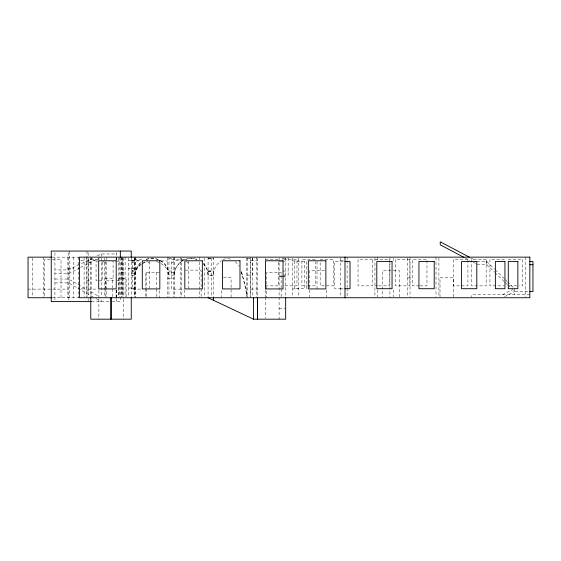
<?xml version="1.0" encoding="UTF-8"?>
<svg xmlns="http://www.w3.org/2000/svg" width="561" height="561" viewBox="0 0 561 561"><rect width="100%" height="100%" fill="white"/><g stroke="black" fill="none" stroke-linecap="round" stroke-linejoin="round"><path stroke-width="0.42" stroke-dasharray="2.81 2.1" d="M79.879 267.87L68.449 273.768L54.922 273.768M80.581 267.506L100.447 257.254M502.397 294.728L512.445 289.644L514.472 291.629L528.988 291.629M504.627 296.608L514.472 291.629M92.768 258.067L68.449 269.904L54.922 269.904M97.305 255.858L101.204 253.965L116.667 253.965M292.526 289.034L298.803 288.55M52.285 257.148L78.919 257.148M168.938 258.418L174.254 258.418M208.075 258.418L213.39 258.418M247.205 258.418L252.52 258.418M282.842 258.418L288.158 258.418M208.075 258.565L213.39 258.565M265.374 259.273L278.705 259.273M283.635 259.273L296.972 259.273L296.972 285.851L283.635 285.851M315.233 259.273L301.895 259.273L301.895 285.851L306.895 285.851M320.163 259.273L333.493 259.273L333.493 285.851L325.163 285.851M374.986 259.273L389.46 259.273L389.46 285.851L378.395 285.851M504.409 259.273L489.935 259.273L489.935 285.851L504.409 285.851M508.175 259.273L522.649 259.273L522.649 285.851L519.241 285.851M98.582 259.68L88.343 259.68L88.343 289.111L97.726 289.111M141.786 259.68L132.403 259.68L132.403 289.111L140.937 289.111M184.289 259.68L171.491 259.68L171.491 289.111L183.433 289.111M128.553 260.36L135.124 260.36M131.253 260.669L135.797 260.669M81.008 260.781L84.101 260.781M250.781 260.725L257.45 260.725M340.352 260.781L343.444 260.781M131.253 260.984L140.832 260.956M160.972 260.956L167.683 260.956M292.526 260.921L298.803 260.921M86.52 261.089L91.155 261.089M97.726 261.089L96.064 261.089L96.064 280.837L102.705 280.837L102.705 261.089M116.765 261.131L122.852 261.131M477.004 261.216L486.436 261.216L494.536 269.133M343.248 261.538L334.77 261.538L334.77 288.712L343.248 288.712M279.098 261.685L281.559 261.685M282.379 261.685L285.661 261.685M477.004 264.224L486.436 264.224L494.536 272.141M67.867 268.53L73.666 268.53M185.396 270.114L201.119 270.114L201.119 296.867M131.253 270.157L135.797 270.157A18.408 18.408 0 0 1 141.183 264.287M324.51 270.486L309.721 270.486L309.721 296.881M208.075 270.928L213.39 270.928M168.938 271.068L174.254 271.068M282.842 271.068L288.158 271.068M208.075 271.117L213.39 271.117M208.075 271.503L213.39 271.503M131.253 271.868L135.797 271.868M121.302 272.148L125.117 272.176M159.317 272.33L145.895 272.33L145.895 297.737M173.868 272.457L167.683 272.534M131.253 273.558L135.797 273.558M160.418 260.648A16.914 16.914 0 0 1 168.938 275.1L174.254 275.1A16.851 16.851 0 0 1 191.105 258.418A16.97 16.97 0 0 1 196.855 259.42M213.39 275.1L208.075 275.1A16.97 16.97 0 0 0 203.517 263.81M247.205 275.1L252.52 275.1L252.52 257.148M282.842 275.1L288.158 275.1L288.158 258.018M131.253 275.605L135.797 275.605M121.302 275.703L122.27 275.703M279.098 276.089L281.559 276.089M282.379 276.089L285.661 276.089M279.098 276.713L281.559 276.713M282.379 276.713L285.661 276.713M223.474 277.604L231.09 277.604L231.09 297.737M407.307 277.926L410.021 277.926M167.683 278.312L173.868 278.312M54.922 279.034L68.449 279.034L99.031 296.496M116.765 280.766L122.852 280.766M86.52 280.837L91.155 280.837M106.45 280.837L113.091 280.837L113.091 261.089M54.922 282.898L68.449 282.898L93.736 297.337M265.374 285.851L278.705 285.851L278.705 260.136M307.73 285.851L315.233 285.851L315.233 261.847M324.328 285.851L320.163 285.851L320.163 260.136M374.986 285.851L377.539 285.851M419.305 285.851L412.496 285.851L412.496 259.273L426.97 259.273L426.97 285.851L420.161 285.851M509.023 285.851L518.392 285.851M128.553 288.024L135.124 288.024M131.253 288.263L135.797 288.263M81.008 288.922L84.101 288.922M340.352 288.922L343.444 288.922M250.781 289.034L257.45 289.034M28.05 289.111L67.867 289.111M529.836 294.728L471.766 294.728L471.766 296.979M52.285 297.737L78.919 297.737M91.478 301.601L111.59 301.601M112.368 301.601L120.335 301.601L120.335 257.976M279.098 308.255L284.841 308.255M470.875 257.983L474.704 260.002M465.09 257.934L469.557 260.297M473.175 262.204L475.518 263.439M95.938 298.592L101.204 301.601L101.204 297.737M495.16 269.743L504.507 278.88M505.131 279.49L506.997 281.313M507.621 281.924L513.231 287.4M495.104 272.695L504.507 281.881M505.019 282.379L506.997 284.322M507.621 284.925L510.11 287.365M241.251 271.552L242.618 276.243A184.289 184.289 0 0 1 247.085 296.93A186.245 186.245 0 0 0 241.132 271.159L242.282 275.065M525.201 257.148L525.201 296.867M514.472 288.62L514.472 294.728M486.436 261.216L486.436 264.224M453.414 296.867L453.414 277.828L440.013 277.828L440.013 296.867M438.912 258.011L438.912 296.867M436.016 257.148L436.016 296.867M410.021 257.148L410.021 296.874M407.307 258.011L407.307 296.874M399.201 296.881L399.201 270.486L382.679 270.486L382.679 296.881M393.212 258.011L393.212 260.606M393.212 289.96L393.212 296.867M389.923 257.148L389.923 297.737M377.644 257.148L377.644 259.743M377.644 289.96L377.644 296.874M374.93 258.011L374.93 297.737M347.119 257.148L347.119 259.743M347.119 260.606L347.119 287.372M347.119 288.235L347.119 296.867M340.352 258.011L340.352 296.867M326.25 290.072L326.25 296.881M317.021 261.538L317.021 288.712M306.615 261.538L306.615 288.712M298.803 258.011L298.803 296.867M292.526 258.011L292.526 296.867M285.661 258.011L285.661 296.951M282.842 258.018L282.842 259.757M281.145 288.095L281.145 272.33L266.734 272.33L266.734 297.737M281.145 288.971L281.145 296.86M279.098 258.025L279.098 319.181M265.563 258.011L265.563 259.771M265.563 289.96L265.563 296.867M265.563 297.344L265.563 318.325M257.45 258.011L257.45 296.867M256.482 257.148L256.482 296.867M252.815 258.011L252.815 296.867M250.781 257.148L250.781 296.867L250.76 258.011M247.205 258.004L247.205 297.737M246.728 258.011L246.728 296.867M221.784 290.731L221.784 296.86M213.39 257.148L213.39 296.874M211.721 258.011L211.721 296.867M208.075 257.148L208.075 296.874M204.779 258.011L204.779 297.737M199.407 257.148L199.407 296.867M188.552 261.405L188.552 288.249M184.527 289.967L184.527 296.867M181.792 258.011L181.792 296.867M180.824 257.148L180.824 296.867M174.254 257.148L174.254 296.874M173.868 257.148L173.868 296.888M168.938 257.148L168.938 296.86M167.683 257.148L167.683 296.888M159.317 290.724L159.317 297.737M156.519 272.351L156.519 288.102M156.519 288.978L156.519 296.86M149.464 261.405L149.464 289.111M146.112 272.351L146.112 288.102M146.112 288.978L146.112 296.86M135.797 257.148L135.797 297.737M135.124 257.148L135.124 296.867M134.773 258.011L134.773 296.867M134.191 257.148L134.191 296.867M131.253 257.148L131.253 297.737M128.553 258.011L128.553 296.867M126.134 296.86L126.134 278.473L118.911 278.473L118.911 296.86M125.117 257.148L125.117 296.881M123.238 258.025L123.238 298.214M123.238 299.09L123.238 319.181M122.852 257.148L122.852 296.867M122.27 258.011L122.27 296.888M121.835 257.148L121.835 296.881M121.302 257.148L121.302 296.888M119.213 257.148L119.213 296.867M118.637 258.011L118.637 297.737M116.765 257.148L116.765 259.743M116.765 289.96L116.765 297.737M116.667 252.513L116.667 259.708M116.667 289.904L116.667 297.737M116.667 298.508L116.667 301.601M116.085 258.011L116.085 259.743M116.085 289.96L116.085 296.867M112.775 288.102L112.775 278.473L105.545 278.473L105.545 288.102M112.775 288.978L112.775 296.86M106.45 257.148L106.45 296.888M105.545 288.978L105.545 296.86M105.405 261.405L105.405 289.111M104.353 258.011L104.353 296.867M101.204 253.965L101.204 256.139M101.204 257.73L101.204 296.86M98.883 258.025L98.883 259.771M98.883 290.353L98.883 298.214M98.883 299.09L98.883 319.181M91.155 257.148L91.155 296.867M90.77 257.148L90.77 296.867M88.161 252.745L88.161 296.86M88.161 298.508L88.161 301.601M87.004 251.062L87.004 296.867M86.52 257.148L86.52 296.867M84.101 257.148L84.101 296.867M78.309 257.148L78.309 297.737M73.666 257.148L73.666 297.737M69.606 251.062L69.606 297.737M68.449 252.773L68.449 301.601M67.867 257.148L67.867 297.737M61.009 297.737L61.009 259.427L44.536 259.427L44.536 296.86M54.922 252.773L54.922 301.601M43.281 257.148L43.281 296.867M32.685 258.011L32.685 296.867M135.797 270.381A18.204 18.204 0 0 1 141.127 264.371M142.48 263.488A18.204 18.204 0 0 1 146.94 261.601M156.54 261.601A18.204 18.204 0 0 1 167.683 270.381M158.328 259.561A16.69 16.69 0 0 0 151.807 258.418A16.683 16.683 0 0 0 146.098 259.42M160.341 260.5A16.69 16.69 0 0 1 168.938 275.1M174.254 275.325A16.907 16.907 0 0 1 196.946 259.434M203.124 263.368A16.907 16.907 0 0 1 208.075 275.325L213.39 275.325A17.342 17.342 0 0 1 221.315 260.697M222.983 259.743A17.342 17.342 0 0 1 226.595 258.418A16.073 16.073 0 0 1 231.132 259.448M140.152 263.291A16.914 16.914 0 0 0 135.124 275.1A16.683 16.683 0 0 1 141.084 262.317M146.295 259.42A16.914 16.914 0 0 1 157.767 259.42M142.536 263.425A18.408 18.408 0 0 1 146.975 261.587M235.171 261.735A16.073 16.073 0 0 1 239.238 266.391M132.403 263.13A13.752 13.752 0 0 1 140.937 260.164M146.87 261.51A13.752 13.752 0 0 1 149.471 263.13M171.491 263.13A12.419 12.419 0 0 1 180.018 260.164A12.693 12.693 0 0 1 183.826 260.634M88.343 263.13A16.073 16.073 0 0 1 96.871 260.164A12.04 12.04 0 0 1 98.413 260.185M102.852 261.419A12.04 12.04 0 0 1 105.405 263.13M185.979 261.454A12.693 12.693 0 0 1 188.552 263.13M372.511 259.273L358.037 259.273L358.037 285.851L372.511 285.851L372.511 259.273M409.895 259.273L395.421 259.273L395.421 285.851L409.895 285.851L409.895 259.273M467.923 259.273L453.449 259.273L453.449 285.851L467.923 285.851L467.923 259.273M486.163 259.273L471.689 259.273L471.689 285.851L486.163 285.851L486.163 259.273M304.728 261.538L294.322 261.538L294.322 288.712L304.728 288.712L304.728 261.538M135.124 268.151L128.553 268.151L135.124 268.165"/><path stroke-width="0.84" d="M51.647 257.148L28.05 257.148L28.05 297.737L51.682 297.737M529.836 261.447L532.95 261.447L532.95 291.629L529.836 291.629M344.945 261.538L350.029 261.538L350.029 288.712L344.945 288.712M529.836 264.715L532.95 264.715M91.478 301.601L51.247 301.601L51.247 251.062L131.253 251.062L131.253 257.148M208.075 297.737L253.488 319.181L285.661 319.181L285.661 297.344M469.347 257.176L440.238 241.819L440.238 244.82L463.982 257.352M111.015 297.737L111.029 319.181L111.029 297.737M344.994 257.148L344.994 297.737M253.488 297.737L253.488 319.181M213.39 297.646L213.39 300.24M131.253 297.737L131.253 319.181L90.77 319.181L90.77 297.737M120.335 251.062L120.335 257.162M529.836 257.148L79.466 257.148L79.466 297.737L529.836 297.737L529.836 257.148M116.218 260.781L98.687 260.781L98.687 288.922L116.218 288.922L116.218 260.781M159.829 260.781L142.291 260.781L142.291 288.922L159.829 288.922L159.829 260.781M202.353 260.781L184.814 260.781L184.814 288.922L202.353 288.922L202.353 260.781M239.989 260.781L222.451 260.781L222.451 288.922L239.989 288.922L239.989 260.781M283.039 260.781L265.5 260.781L265.5 288.922L283.039 288.922L283.039 260.781M325.864 260.781L308.326 260.781L308.326 288.922L325.864 288.922L325.864 260.781M392.048 261.538L376.796 261.538L376.796 288.712L392.048 288.712L392.048 261.538M434.2 261.538L418.941 261.538L418.941 288.712L434.2 288.712L434.2 261.538M476.801 261.538L461.542 261.538L461.542 288.712L476.801 288.712L476.801 261.538M504.949 261.538L495.37 261.538L495.37 288.712L504.949 288.712L504.949 261.538M517.866 261.538L508.294 261.538L508.294 288.712L517.866 288.712L517.866 261.538M257.45 319.181L257.45 297.737L257.422 319.181"/></g></svg>
